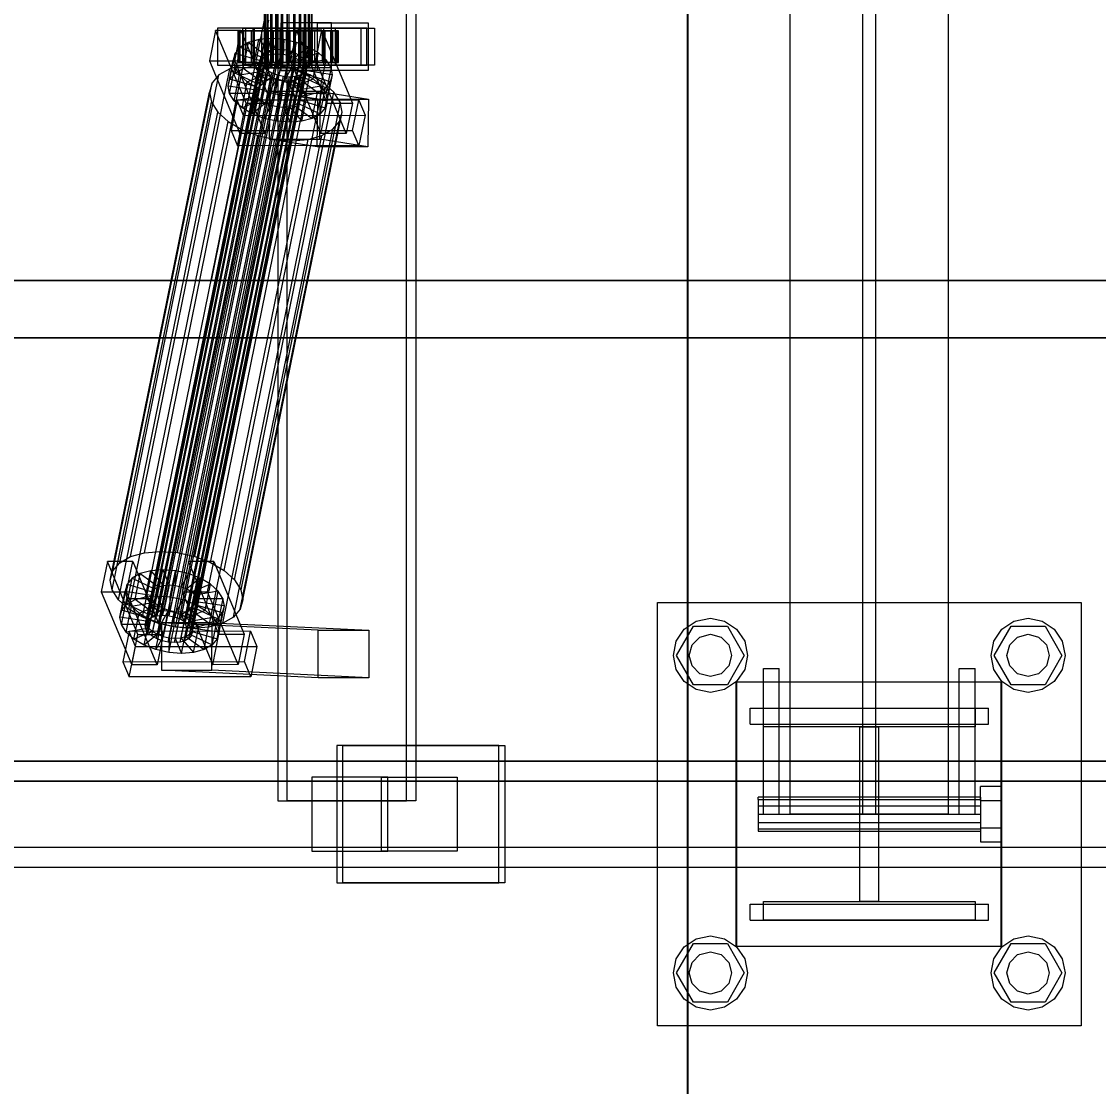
# Model space of a CAD drawing. Header units: millimetres. Extents: x -1970 to 59977, y -50268 to 6837.
# Drawn here: x 23676.5 to 24083.3, y -18532.9 to -18130.5 of the extents above; entities that cross this region are included whole.
import ezdxf

# ---------------------------------------------------------------- set-up
doc = ezdxf.new("R2010")
doc.units = ezdxf.units.MM
doc.layers.add('COTAS_O', color=1, linetype='Continuous', lineweight=0)
doc.layers.add('superior_C02', color=7, linetype='Continuous', lineweight=0)
doc.dimstyles.new('R19_100', dxfattribs={"dimtxt": 250, "dimasz": 150, "dimexe": 150, "dimexo": 80, "dimgap": 100, "dimtad": 1, "dimtih": 1, "dimtoh": 1, "dimdsep": 46, "dimcen": 0.09, "dimadec": 0, "dimazin": 0, "dimtfac": 1, "dimtdec": 4, "dimtofl": 0, "dimtmove": 0, "dimatfit": 3, "dimfxl": 1, "dimtolj": 1, "dimtzin": 0, "dimarcsym": 0})

# ---------------------------------------------------------------- blocks, each defined once
blk = doc.blocks.new('*D34')
at = {"layer": 'COTAS_O', "color": 0, "lineweight": -2, "transparency": 16777216}
for p, q in [((24548.19, -17510), (23778.19, -17510)), ((23928.19, -19330), (23928.19, -17660)), ((24548.19, -19480), (23778.19, -19480))]:
    blk.add_line(p, q, dxfattribs=at)
at = {"layer": 'COTAS_O', "color": 0, "transparency": 16777216}
for points in [[(23903.19, -17660), (23953.19, -17660), (23928.19, -17510)], [(23903.19, -19330), (23953.19, -19330), (23928.19, -19480)]]:
    blk.add_solid(points, dxfattribs=at)
at = {"layer": 'Defpoints', "color": 0, "transparency": 16777216}
for p in [(23928.19, -17510), (24628.19, -17510), (24628.19, -19480)]:
    blk.add_point(p, dxfattribs=at)

msp = doc.modelspace()

# ---------------------------------------------------------------- linework, layer by layer
at = {"layer": 'superior_C02'}
for p, q in [((23966.747, -17570), (23966.747, -18430)), ((23994.247, -17570), (23994.247, -18430)), ((23999.247, -18430), (23999.247, -17570)), ((24026.747, -18430), (24026.747, -17570)), ((23773.331, -17575), (23773.331, -18425)), ((23776.839, -18425), (23776.839, -17575)), ((23821.913, -18425), (23821.913, -17575)), ((23825.42, -17575), (23825.42, -18425)), ((23768.286, -18148), (23768.286, -17852)), ((23768.512, -18148), (23768.512, -17852)), ((23768.674, -18148), (23768.674, -17852)), ((23769.335, -18148), (23769.335, -17852)), ((23769.648, -18148), (23769.648, -17852)), ((23770.699, -18148), (23770.699, -17852)), ((23771.142, -18148), (23771.142, -17852)), ((23772.512, -18148), (23772.512, -17852)), ((23773.055, -18148), (23773.055, -17852)), ((23774.65, -18148), (23774.65, -17852)), ((23775.255, -18148), (23775.255, -17852)), ((23776.968, -18148), (23776.968, -17852)), ((23777.594, -18148), (23777.594, -17852)), ((23779.306, -18148), (23779.306, -17852)), ((23779.911, -18148), (23779.911, -17852)), ((23781.507, -18148), (23781.507, -17852)), ((23782.049, -18148), (23782.049, -17852)), ((23783.419, -18148), (23783.419, -17852)), ((23783.862, -18148), (23783.862, -17852)), ((23784.914, -18148), (23784.914, -17852)), ((23785.227, -18148), (23785.227, -17852)), ((23785.888, -17852), (23785.888, -18148)), ((23786.05, -18148), (23786.05, -17852)), ((23786.275, -18148), (23786.275, -17852)), ((23768.113, -18130), (23748.109, -18228.298)), ((23749.853, -18228.298), (23769.857, -18130)), ((23760.039, -18133), (23750.475, -18133)), ((23750.475, -18133), (23750.475, -18147)), ((23764.504, -18133), (23750.475, -18133)), ((23760.039, -18147), (23760.039, -18133)), ((23760.039, -18133), (23774.068, -18133)), ((23806.955, -18133), (23761.051, -18133)), ((23761.051, -18133), (23761.051, -18147)), ((23763.973, -18133), (23761.051, -18133)), ((23763.973, -18147), (23763.973, -18133)), ((23763.973, -18133), (23809.878, -18133)), ((23764.504, -18147), (23764.504, -18133)), ((23764.504, -18133), (23774.068, -18133)), ((23774.068, -18133), (23774.068, -18147)), ((23793.566, -18131), (23774.439, -18131)), ((23774.439, -18131), (23774.439, -18149)), ((23788.351, -18131), (23774.439, -18131)), ((23790.642, -18133), (23781.078, -18133)), ((23781.078, -18133), (23781.078, -18147)), ((23795.107, -18133), (23781.078, -18133)), ((23788.351, -18149), (23788.351, -18131)), ((23788.351, -18131), (23807.478, -18131)), ((23790.642, -18147), (23790.642, -18133)), ((23790.642, -18133), (23804.67, -18133)), ((23793.566, -18149), (23793.566, -18131)), ((23793.566, -18131), (23807.478, -18131)), ((23795.107, -18147), (23795.107, -18133)), ((23795.107, -18133), (23804.67, -18133)), ((23804.67, -18133), (23804.67, -18147)), ((23806.955, -18147), (23806.955, -18133)), ((23806.955, -18133), (23809.878, -18133)), ((23807.478, -18131), (23807.478, -18149)), ((23809.878, -18133), (23809.878, -18147)), ((23749.8, -18133.859), (23747.466, -18145.327)), ((23759.363, -18133.847), (23749.8, -18133.859)), ((23761.323, -18161.391), (23749.8, -18133.859)), ((23757.029, -18145.315), (23759.363, -18133.847)), ((23758.768, -18134), (23758.292, -18134)), ((23758.292, -18134), (23768.286, -18134)), ((23758.292, -18146), (23758.292, -18134)), ((23758.292, -18134), (23759.11, -18134)), ((23760.506, -18134), (23758.768, -18134)), ((23758.768, -18134), (23768.512, -18134)), ((23758.768, -18146), (23758.768, -18134)), ((23759.11, -18134), (23768.674, -18134)), ((23759.11, -18146), (23759.11, -18134)), ((23759.11, -18134), (23761.167, -18134)), ((23759.363, -18133.847), (23770.886, -18161.379)), ((23763.386, -18134), (23760.506, -18134)), ((23760.506, -18134), (23769.335, -18134)), ((23760.506, -18146), (23760.506, -18134)), ((23761.167, -18134), (23769.648, -18134)), ((23761.167, -18146), (23761.167, -18134)), ((23761.167, -18134), (23764.321, -18134)), ((23767.214, -18134), (23763.386, -18134)), ((23763.386, -18134), (23770.699, -18134)), ((23763.386, -18146), (23763.386, -18134)), ((23764.321, -18134), (23771.142, -18134)), ((23764.321, -18146), (23764.321, -18134)), ((23764.321, -18134), (23768.359, -18134)), ((23770.676, -18136.948), (23766.129, -18137.325)), ((23771.728, -18134), (23767.214, -18134)), ((23767.214, -18134), (23772.512, -18134)), ((23767.214, -18146), (23767.214, -18134)), ((23768.286, -18134), (23768.512, -18134)), ((23768.286, -18134), (23768.286, -18146)), ((23768.674, -18134), (23768.286, -18134)), ((23768.359, -18134), (23773.055, -18134)), ((23768.359, -18146), (23768.359, -18134)), ((23768.359, -18134), (23773.005, -18134)), ((23768.512, -18134), (23769.335, -18134)), ((23768.512, -18134), (23768.512, -18146)), ((23768.674, -18134), (23768.674, -18146)), ((23769.648, -18134), (23768.674, -18134)), ((23768.676, -18146.777), (23770.676, -18136.948)), ((23769.335, -18134), (23770.699, -18134)), ((23769.335, -18134), (23769.335, -18146)), ((23769.648, -18134), (23769.648, -18146)), ((23771.142, -18134), (23769.648, -18134)), ((23775.534, -18137.313), (23770.676, -18136.948)), ((23770.676, -18136.948), (23773.077, -18142.683)), ((23770.699, -18134), (23772.512, -18134)), ((23770.699, -18134), (23770.699, -18146)), ((23771.142, -18134), (23771.142, -18146)), ((23773.055, -18134), (23771.142, -18134)), ((23776.62, -18134), (23771.728, -18134)), ((23771.728, -18134), (23774.65, -18134)), ((23771.728, -18146), (23771.728, -18134)), ((23772.512, -18134), (23774.65, -18134)), ((23772.512, -18134), (23772.512, -18146)), ((23773.005, -18134), (23775.255, -18134)), ((23773.005, -18146), (23773.005, -18134)), ((23773.005, -18134), (23777.942, -18134)), ((23773.055, -18134), (23773.055, -18146)), ((23775.255, -18134), (23773.055, -18134)), ((23774.65, -18134), (23776.968, -18134)), ((23774.65, -18134), (23774.65, -18146)), ((23775.255, -18134), (23775.255, -18146)), ((23777.594, -18134), (23775.255, -18134)), ((23781.557, -18134), (23776.62, -18134)), ((23776.62, -18134), (23776.968, -18134)), ((23776.62, -18146), (23776.62, -18134)), ((23776.968, -18134), (23779.306, -18134)), ((23776.968, -18134), (23776.968, -18146)), ((23777.942, -18134), (23777.594, -18134)), ((23777.594, -18134), (23777.594, -18146)), ((23779.911, -18134), (23777.594, -18134)), ((23777.942, -18146), (23777.942, -18134)), ((23777.942, -18134), (23782.834, -18134)), ((23780.402, -18133.821), (23778.068, -18145.289)), ((23781.557, -18134), (23779.306, -18134)), ((23779.306, -18134), (23781.507, -18134)), ((23779.306, -18134), (23779.306, -18146)), ((23782.834, -18134), (23779.911, -18134)), ((23779.911, -18134), (23779.911, -18146)), ((23782.049, -18134), (23779.911, -18134)), ((23789.966, -18133.809), (23780.402, -18133.821)), ((23791.925, -18161.353), (23780.402, -18133.821)), ((23786.203, -18134), (23781.507, -18134)), ((23781.507, -18134), (23783.419, -18134)), ((23781.507, -18134), (23781.507, -18146)), ((23786.203, -18134), (23781.557, -18134)), ((23781.557, -18146), (23781.557, -18134)), ((23787.347, -18134), (23782.049, -18134)), ((23782.049, -18134), (23782.049, -18146)), ((23783.862, -18134), (23782.049, -18134)), ((23782.834, -18146), (23782.834, -18134)), ((23782.834, -18134), (23787.347, -18134)), ((23790.24, -18134), (23783.419, -18134)), ((23783.419, -18134), (23784.914, -18134)), ((23783.419, -18134), (23783.419, -18146)), ((23791.175, -18134), (23783.862, -18134)), ((23783.862, -18134), (23783.862, -18146)), ((23785.227, -18134), (23783.862, -18134)), ((23793.395, -18134), (23784.914, -18134)), ((23784.914, -18134), (23785.888, -18134)), ((23784.914, -18134), (23784.914, -18146)), ((23794.056, -18134), (23785.227, -18134)), ((23785.227, -18134), (23785.227, -18146)), ((23786.05, -18134), (23785.227, -18134)), ((23785.888, -18134), (23795.451, -18134)), ((23785.888, -18146), (23785.888, -18134)), ((23785.888, -18134), (23786.275, -18134)), ((23795.793, -18134), (23786.05, -18134)), ((23786.05, -18134), (23786.05, -18146)), ((23786.275, -18134), (23786.05, -18134)), ((23790.24, -18134), (23786.203, -18134)), ((23786.203, -18146), (23786.203, -18134)), ((23796.269, -18134), (23786.275, -18134)), ((23786.275, -18134), (23786.275, -18146)), ((23787.347, -18146), (23787.347, -18134)), ((23787.347, -18134), (23791.175, -18134)), ((23787.632, -18145.277), (23789.966, -18133.809)), ((23789.966, -18133.809), (23801.489, -18161.341)), ((23793.395, -18134), (23790.24, -18134)), ((23790.24, -18146), (23790.24, -18134)), ((23791.175, -18146), (23791.175, -18134)), ((23791.175, -18134), (23794.056, -18134)), ((23795.451, -18134), (23793.395, -18134)), ((23793.395, -18146), (23793.395, -18134)), ((23794.056, -18146), (23794.056, -18134)), ((23794.056, -18134), (23795.793, -18134)), ((23795.451, -18134), (23795.451, -18146)), ((23796.269, -18134), (23795.451, -18134)), ((23795.793, -18146), (23795.793, -18134)), ((23795.793, -18134), (23796.269, -18134)), ((23796.269, -18146), (23796.269, -18134)), ((23729.901, -18354.844), (23773.41, -18141.045)), ((23757.163, -18149.985), (23759.164, -18140.156)), ((23759.164, -18140.156), (23757.221, -18142.416)), ((23762.202, -18138.419), (23759.164, -18140.156)), ((23759.164, -18140.156), (23767.624, -18144.203)), ((23760.202, -18148.249), (23762.202, -18138.419)), ((23766.129, -18137.325), (23762.202, -18138.419)), ((23762.202, -18138.419), (23769.063, -18143.38)), ((23764.128, -18147.155), (23766.129, -18137.325)), ((23766.129, -18137.325), (23770.923, -18142.862)), ((23773.41, -18141.045), (23771.256, -18141.224)), ((23775.711, -18141.218), (23773.41, -18141.045)), ((23773.534, -18147.143), (23775.534, -18137.313)), ((23775.534, -18137.313), (23775.378, -18142.856)), ((23780.372, -18138.396), (23775.534, -18137.313)), ((23780.372, -18138.396), (23777.67, -18143.369)), ((23778.372, -18148.226), (23780.372, -18138.396)), ((23784.861, -18140.123), (23779.796, -18144.188)), ((23784.861, -18140.123), (23780.372, -18138.396)), ((23782.86, -18149.953), (23784.861, -18140.123)), ((23788.693, -18142.377), (23784.861, -18140.123)), ((23723.189, -18358.68), (23766.698, -18144.881)), ((23723.528, -18357.434), (23767.037, -18143.635)), ((23724.448, -18356.363), (23767.957, -18142.565)), ((23725.887, -18355.541), (23769.396, -18141.742)), ((23727.747, -18355.022), (23771.256, -18141.224)), ((23732.203, -18355.017), (23775.711, -18141.218)), ((23734.494, -18355.53), (23778.003, -18141.731)), ((23736.62, -18356.348), (23780.129, -18142.549)), ((23738.436, -18357.415), (23781.944, -18143.617)), ((23739.817, -18358.659), (23783.325, -18144.861)), ((23754.505, -18154.877), (23756.506, -18145.047)), ((23755.22, -18152.246), (23757.221, -18142.416)), ((23757.221, -18142.416), (23756.506, -18145.047)), ((23756.506, -18145.047), (23766.364, -18146.52)), ((23756.506, -18145.047), (23757.067, -18147.868)), ((23757.221, -18142.416), (23766.703, -18145.274)), ((23767.624, -18144.203), (23765.623, -18154.033)), ((23767.037, -18143.635), (23766.698, -18144.881)), ((23766.698, -18144.881), (23766.964, -18146.218)), ((23766.703, -18145.274), (23767.624, -18144.203)), ((23767.957, -18142.565), (23767.037, -18143.635)), ((23769.063, -18143.38), (23767.062, -18153.21)), ((23767.624, -18144.203), (23769.063, -18143.38)), ((23769.396, -18141.742), (23767.957, -18142.565)), ((23770.923, -18142.862), (23768.922, -18152.692)), ((23769.063, -18143.38), (23770.923, -18142.862)), ((23771.256, -18141.224), (23769.396, -18141.742)), ((23770.923, -18142.862), (23773.077, -18142.683)), ((23773.077, -18142.683), (23771.076, -18152.513)), ((23773.077, -18142.683), (23775.378, -18142.856)), ((23775.378, -18142.856), (23773.378, -18152.686)), ((23775.378, -18142.856), (23777.67, -18143.369)), ((23777.67, -18143.369), (23775.669, -18153.199)), ((23778.003, -18141.731), (23775.711, -18141.218)), ((23777.67, -18143.369), (23779.796, -18144.188)), ((23779.796, -18144.188), (23777.795, -18154.017)), ((23780.129, -18142.549), (23778.003, -18141.731)), ((23781.611, -18145.255), (23779.611, -18155.085)), ((23779.796, -18144.188), (23781.611, -18145.255)), ((23781.944, -18143.617), (23780.129, -18142.549)), ((23788.693, -18142.377), (23781.611, -18145.255)), ((23781.611, -18145.255), (23782.992, -18146.499)), ((23783.325, -18144.861), (23781.944, -18143.617)), ((23791.608, -18145.003), (23782.992, -18146.499)), ((23784.178, -18146.196), (23783.325, -18144.861)), ((23786.692, -18152.207), (23788.693, -18142.377)), ((23791.608, -18145.003), (23788.693, -18142.377)), ((23789.608, -18154.833), (23791.608, -18145.003)), ((23793.408, -18147.823), (23791.608, -18145.003)), ((23717.636, -18332.659), (23755.144, -18148.35)), ((23722.886, -18331.197), (23760.393, -18146.887)), ((23723.455, -18360.017), (23766.964, -18146.218)), ((23724.307, -18361.352), (23767.816, -18147.554)), ((23725.688, -18362.596), (23769.197, -18148.798)), ((23728.965, -18330.692), (23766.473, -18146.383)), ((23735.46, -18331.181), (23772.967, -18146.872)), ((23740.596, -18362.578), (23784.105, -18148.779)), ((23784.178, -18146.196), (23740.669, -18359.995)), ((23740.935, -18361.332), (23784.444, -18147.533)), ((23741.927, -18332.629), (23779.435, -18148.32)), ((23747.466, -18145.327), (23757.029, -18145.315)), ((23747.466, -18145.327), (23758.989, -18172.859)), ((23750.475, -18147), (23760.039, -18147)), ((23750.475, -18147), (23764.504, -18147)), ((23755.144, -18148.35), (23751.082, -18150.672)), ((23755.067, -18157.698), (23757.067, -18147.868)), ((23760.393, -18146.887), (23755.144, -18148.35)), ((23768.552, -18172.847), (23757.029, -18145.315)), ((23757.067, -18147.868), (23766.63, -18147.856)), ((23757.067, -18147.868), (23758.867, -18150.688)), ((23757.163, -18149.985), (23760.202, -18148.249)), ((23768.286, -18146), (23758.292, -18146)), ((23758.292, -18146), (23758.768, -18146)), ((23759.11, -18146), (23758.292, -18146)), ((23768.512, -18146), (23758.768, -18146)), ((23758.768, -18146), (23760.506, -18146)), ((23758.867, -18150.688), (23767.483, -18149.192)), ((23768.674, -18146), (23759.11, -18146)), ((23761.167, -18146), (23759.11, -18146)), ((23774.068, -18147), (23760.039, -18147)), ((23760.202, -18148.249), (23764.128, -18147.155)), ((23767.062, -18153.21), (23760.202, -18148.249)), ((23766.473, -18146.383), (23760.393, -18146.887)), ((23769.335, -18146), (23760.506, -18146)), ((23760.506, -18146), (23763.386, -18146)), ((23761.051, -18147), (23806.955, -18147)), ((23761.051, -18147), (23763.973, -18147)), ((23769.648, -18146), (23761.167, -18146)), ((23764.321, -18146), (23761.167, -18146)), ((23770.699, -18146), (23763.386, -18146)), ((23763.386, -18146), (23767.214, -18146)), ((23809.878, -18147), (23763.973, -18147)), ((23764.128, -18147.155), (23768.676, -18146.777)), ((23768.922, -18152.692), (23764.128, -18147.155)), ((23771.142, -18146), (23764.321, -18146)), ((23768.359, -18146), (23764.321, -18146)), ((23766.364, -18146.52), (23764.364, -18156.35)), ((23774.068, -18147), (23764.504, -18147)), ((23766.63, -18147.856), (23764.63, -18157.686)), ((23766.703, -18145.274), (23764.703, -18155.103)), ((23767.483, -18149.192), (23765.482, -18159.022)), ((23766.364, -18146.52), (23766.703, -18145.274)), ((23766.63, -18147.856), (23766.364, -18146.52)), ((23772.967, -18146.872), (23766.473, -18146.383)), ((23767.483, -18149.192), (23766.63, -18147.856)), ((23766.964, -18146.218), (23767.816, -18147.554)), ((23772.512, -18146), (23767.214, -18146)), ((23767.214, -18146), (23771.728, -18146)), ((23768.864, -18150.436), (23767.483, -18149.192)), ((23767.816, -18147.554), (23769.197, -18148.798)), ((23768.512, -18146), (23768.286, -18146)), ((23768.286, -18146), (23768.674, -18146)), ((23768.674, -18148), (23768.286, -18148)), ((23768.286, -18148), (23768.512, -18148)), ((23773.055, -18146), (23768.359, -18146)), ((23773.005, -18146), (23768.359, -18146)), ((23769.335, -18146), (23768.512, -18146)), ((23768.512, -18148), (23769.335, -18148)), ((23768.674, -18146), (23769.648, -18146)), ((23769.648, -18148), (23768.674, -18148)), ((23771.076, -18152.513), (23768.676, -18146.777)), ((23768.676, -18146.777), (23773.534, -18147.143)), ((23769.197, -18148.798), (23771.012, -18149.865)), ((23770.699, -18146), (23769.335, -18146)), ((23769.335, -18148), (23770.699, -18148)), ((23769.648, -18146), (23771.142, -18146)), ((23771.142, -18148), (23769.648, -18148)), ((23772.512, -18146), (23770.699, -18146)), ((23770.699, -18148), (23772.512, -18148)), ((23771.142, -18146), (23773.055, -18146)), ((23773.055, -18148), (23771.142, -18148)), ((23774.65, -18146), (23771.728, -18146)), ((23771.728, -18146), (23776.62, -18146)), ((23774.65, -18146), (23772.512, -18146)), ((23772.512, -18148), (23774.65, -18148)), ((23779.435, -18148.32), (23772.967, -18146.872)), ((23775.255, -18146), (23773.005, -18146)), ((23777.942, -18146), (23773.005, -18146)), ((23773.055, -18146), (23775.255, -18146)), ((23775.255, -18148), (23773.055, -18148)), ((23773.378, -18152.686), (23773.534, -18147.143)), ((23773.534, -18147.143), (23778.372, -18148.226)), ((23774.439, -18149), (23793.566, -18149)), ((23788.351, -18149), (23774.439, -18149)), ((23776.968, -18146), (23774.65, -18146)), ((23774.65, -18148), (23776.968, -18148)), ((23775.255, -18146), (23777.594, -18146)), ((23777.594, -18148), (23775.255, -18148)), ((23775.669, -18153.199), (23778.372, -18148.226)), ((23776.968, -18146), (23776.62, -18146)), ((23776.62, -18146), (23781.557, -18146)), ((23779.306, -18146), (23776.968, -18146)), ((23776.968, -18148), (23779.306, -18148)), ((23777.594, -18146), (23777.942, -18146)), ((23777.594, -18146), (23779.911, -18146)), ((23779.911, -18148), (23777.594, -18148)), ((23782.834, -18146), (23777.942, -18146)), ((23778.068, -18145.289), (23787.632, -18145.277)), ((23778.068, -18145.289), (23789.592, -18172.821)), ((23778.372, -18148.226), (23782.86, -18149.953)), ((23781.507, -18146), (23779.306, -18146)), ((23779.306, -18146), (23781.557, -18146)), ((23779.306, -18148), (23781.507, -18148)), ((23785.435, -18150.629), (23779.435, -18148.32)), ((23779.911, -18146), (23782.834, -18146)), ((23779.911, -18146), (23782.049, -18146)), ((23782.049, -18148), (23779.911, -18148)), ((23782.992, -18146.499), (23780.992, -18156.329)), ((23781.078, -18147), (23790.642, -18147)), ((23781.078, -18147), (23795.107, -18147)), ((23783.419, -18146), (23781.507, -18146)), ((23781.507, -18146), (23786.203, -18146)), ((23781.507, -18148), (23783.419, -18148)), ((23781.557, -18146), (23786.203, -18146)), ((23781.844, -18157.665), (23783.844, -18147.835)), ((23782.049, -18146), (23787.347, -18146)), ((23782.049, -18146), (23783.862, -18146)), ((23783.862, -18148), (23782.049, -18148)), ((23784.11, -18149.171), (23782.11, -18159.001)), ((23787.347, -18146), (23782.834, -18146)), ((23782.992, -18146.499), (23783.844, -18147.835)), ((23783.185, -18149.85), (23784.105, -18148.779)), ((23784.914, -18146), (23783.419, -18146)), ((23783.419, -18146), (23790.24, -18146)), ((23783.419, -18148), (23784.914, -18148)), ((23784.11, -18149.171), (23783.772, -18150.417)), ((23783.844, -18147.835), (23793.408, -18147.823)), ((23783.844, -18147.835), (23784.11, -18149.171)), ((23783.862, -18146), (23791.175, -18146)), ((23783.862, -18146), (23785.227, -18146)), ((23785.227, -18148), (23783.862, -18148)), ((23784.105, -18148.779), (23784.444, -18147.533)), ((23793.969, -18150.644), (23784.11, -18149.171)), ((23784.444, -18147.533), (23784.178, -18146.196)), ((23785.888, -18146), (23784.914, -18146)), ((23784.914, -18146), (23793.395, -18146)), ((23784.914, -18148), (23785.888, -18148)), ((23785.227, -18146), (23794.056, -18146)), ((23785.227, -18146), (23786.05, -18146)), ((23786.05, -18148), (23785.227, -18148)), ((23795.451, -18146), (23785.888, -18146)), ((23786.275, -18146), (23785.888, -18146)), ((23785.888, -18148), (23786.275, -18148)), ((23786.05, -18146), (23795.793, -18146)), ((23786.05, -18146), (23786.275, -18146)), ((23786.275, -18148), (23786.05, -18148)), ((23786.203, -18146), (23790.24, -18146)), ((23786.275, -18146), (23796.269, -18146)), ((23791.175, -18146), (23787.347, -18146)), ((23799.155, -18172.809), (23787.632, -18145.277)), ((23807.478, -18149), (23788.351, -18149)), ((23790.24, -18146), (23793.395, -18146)), ((23804.67, -18147), (23790.642, -18147)), ((23794.056, -18146), (23791.175, -18146)), ((23793.408, -18147.823), (23791.407, -18157.653)), ((23793.395, -18146), (23795.451, -18146)), ((23793.969, -18150.644), (23793.408, -18147.823)), ((23807.478, -18149), (23793.566, -18149)), ((23795.793, -18146), (23794.056, -18146)), ((23804.67, -18147), (23795.107, -18147)), ((23795.451, -18146), (23796.269, -18146)), ((23796.269, -18146), (23795.793, -18146)), ((23809.878, -18147), (23806.955, -18147)), ((23713.575, -18334.981), (23751.082, -18150.672)), ((23727.504, -18363.664), (23771.012, -18149.865)), ((23729.63, -18364.482), (23773.138, -18150.683)), ((23731.921, -18364.995), (23775.43, -18151.196)), ((23734.223, -18365.168), (23777.731, -18151.369)), ((23736.377, -18364.989), (23779.885, -18151.191)), ((23738.237, -18364.471), (23781.745, -18150.672)), ((23739.676, -18363.648), (23783.185, -18149.85)), ((23747.927, -18334.938), (23785.435, -18150.629)), ((23751.082, -18150.672), (23748.485, -18153.694)), ((23754.505, -18154.877), (23755.22, -18152.246)), ((23755.22, -18152.246), (23757.163, -18149.985)), ((23764.703, -18155.103), (23755.22, -18152.246)), ((23756.866, -18160.518), (23758.867, -18150.688)), ((23765.623, -18154.033), (23757.163, -18149.985)), ((23758.867, -18150.688), (23761.782, -18153.314)), ((23759.782, -18163.144), (23761.782, -18153.314)), ((23761.782, -18153.314), (23768.864, -18150.436)), ((23761.782, -18153.314), (23765.614, -18155.567)), ((23765.614, -18155.567), (23770.679, -18151.503)), ((23767.062, -18153.21), (23765.623, -18154.033)), ((23768.864, -18150.436), (23766.863, -18160.266)), ((23768.922, -18152.692), (23767.062, -18153.21)), ((23770.679, -18151.503), (23768.679, -18161.333)), ((23770.679, -18151.503), (23768.864, -18150.436)), ((23771.076, -18152.513), (23768.922, -18152.692)), ((23770.102, -18157.295), (23772.805, -18152.321)), ((23772.805, -18152.321), (23770.679, -18151.503)), ((23772.805, -18152.321), (23770.805, -18162.151)), ((23771.012, -18149.865), (23773.138, -18150.683)), ((23773.378, -18152.686), (23771.076, -18152.513)), ((23775.097, -18152.835), (23772.805, -18152.321)), ((23775.097, -18152.835), (23773.096, -18162.664)), ((23773.138, -18150.683), (23775.43, -18151.196)), ((23775.669, -18153.199), (23773.378, -18152.686)), ((23774.94, -18158.378), (23775.097, -18152.835)), ((23777.398, -18153.008), (23775.097, -18152.835)), ((23777.398, -18153.008), (23775.398, -18162.837)), ((23775.43, -18151.196), (23777.731, -18151.369)), ((23777.795, -18154.017), (23775.669, -18153.199)), ((23779.552, -18152.829), (23777.398, -18153.008)), ((23779.799, -18158.743), (23777.398, -18153.008)), ((23779.552, -18152.829), (23777.552, -18162.659)), ((23777.731, -18151.369), (23779.885, -18151.191)), ((23777.795, -18154.017), (23782.86, -18149.953)), ((23781.412, -18152.311), (23779.412, -18162.14)), ((23781.412, -18152.311), (23779.552, -18152.829)), ((23784.346, -18158.366), (23779.552, -18152.829)), ((23779.611, -18155.085), (23786.692, -18152.207)), ((23779.885, -18151.191), (23781.745, -18150.672)), ((23782.851, -18151.488), (23780.851, -18161.318)), ((23782.851, -18151.488), (23781.412, -18152.311)), ((23788.273, -18157.272), (23781.412, -18152.311)), ((23781.745, -18150.672), (23783.185, -18149.85)), ((23783.772, -18150.417), (23781.771, -18160.247)), ((23783.772, -18150.417), (23782.851, -18151.488)), ((23791.311, -18155.535), (23782.851, -18151.488)), ((23782.86, -18149.953), (23786.692, -18152.207)), ((23793.254, -18153.275), (23783.772, -18150.417)), ((23790.558, -18153.641), (23785.435, -18150.629)), ((23786.692, -18152.207), (23789.608, -18154.833)), ((23791.254, -18163.105), (23793.254, -18153.275)), ((23791.311, -18155.535), (23793.254, -18153.275)), ((23791.969, -18160.474), (23793.969, -18150.644)), ((23793.254, -18153.275), (23793.969, -18150.644)), ((23710.021, -18341.52), (23747.529, -18157.211)), ((23710.977, -18338.003), (23748.485, -18153.694)), ((23748.485, -18153.694), (23747.529, -18157.211)), ((23747.529, -18157.211), (23748.279, -18160.982)), ((23753.05, -18337.95), (23790.558, -18153.641)), ((23764.364, -18156.35), (23754.505, -18154.877)), ((23755.067, -18157.698), (23754.505, -18154.877)), ((23756.948, -18341.461), (23794.455, -18157.152)), ((23763.614, -18165.397), (23765.614, -18155.567)), ((23764.703, -18155.103), (23764.364, -18156.35)), ((23764.364, -18156.35), (23764.63, -18157.686)), ((23765.623, -18154.033), (23764.703, -18155.103)), ((23765.614, -18155.567), (23770.102, -18157.295)), ((23768.102, -18167.125), (23770.102, -18157.295)), ((23770.317, -18156.962), (23770.074, -18174.943)), ((23770.102, -18157.295), (23774.94, -18158.378)), ((23789.443, -18156.962), (23770.317, -18156.962)), ((23788.467, -18159.83), (23770.317, -18156.962)), ((23779.611, -18155.085), (23777.795, -18154.017)), ((23780.992, -18156.329), (23779.611, -18155.085)), ((23780.992, -18156.329), (23789.608, -18154.833)), ((23781.844, -18157.665), (23780.992, -18156.329)), ((23784.346, -18158.366), (23788.273, -18157.272)), ((23786.272, -18167.102), (23788.273, -18157.272)), ((23788.273, -18157.272), (23791.311, -18155.535)), ((23789.2, -18174.943), (23789.443, -18156.962)), ((23789.311, -18165.365), (23791.311, -18155.535)), ((23789.443, -18156.962), (23807.593, -18159.83)), ((23789.608, -18154.833), (23791.407, -18157.653)), ((23794.455, -18157.152), (23790.558, -18153.641)), ((23796.861, -18160.922), (23794.455, -18157.152)), ((23710.772, -18345.291), (23748.279, -18160.982)), ((23748.279, -18160.982), (23750.685, -18164.752)), ((23764.63, -18157.686), (23755.067, -18157.698)), ((23756.866, -18160.518), (23755.067, -18157.698)), ((23757.974, -18160.247), (23755.64, -18171.715)), ((23765.482, -18159.022), (23756.866, -18160.518)), ((23759.782, -18163.144), (23756.866, -18160.518)), ((23803.878, -18160.19), (23757.974, -18160.247)), ((23760.374, -18165.983), (23757.974, -18160.247)), ((23758.989, -18172.859), (23761.323, -18161.391)), ((23796.861, -18160.922), (23759.354, -18345.231)), ((23766.863, -18160.266), (23759.782, -18163.144)), ((23761.323, -18161.391), (23770.886, -18161.379)), ((23768.679, -18161.333), (23763.614, -18165.397)), ((23764.63, -18157.686), (23765.482, -18159.022)), ((23765.482, -18159.022), (23766.863, -18160.266)), ((23766.863, -18160.266), (23768.679, -18161.333)), ((23770.886, -18161.379), (23768.552, -18172.847)), ((23768.679, -18161.333), (23770.805, -18162.151)), ((23772.94, -18168.208), (23774.94, -18158.378)), ((23774.94, -18158.378), (23779.799, -18158.743)), ((23777.798, -18168.573), (23779.799, -18158.743)), ((23779.412, -18162.14), (23780.851, -18161.318)), ((23779.799, -18158.743), (23784.346, -18158.366)), ((23780.851, -18161.318), (23781.771, -18160.247)), ((23780.851, -18161.318), (23789.311, -18165.365)), ((23781.771, -18160.247), (23782.11, -18159.001)), ((23781.771, -18160.247), (23791.254, -18163.105)), ((23791.407, -18157.653), (23781.844, -18157.665)), ((23782.11, -18159.001), (23781.844, -18157.665)), ((23782.11, -18159.001), (23791.969, -18160.474)), ((23782.346, -18168.196), (23784.346, -18158.366)), ((23788.224, -18177.811), (23788.467, -18159.83)), ((23788.467, -18159.83), (23807.593, -18159.83)), ((23789.592, -18172.821), (23791.925, -18161.353)), ((23791.969, -18160.474), (23791.254, -18163.105)), ((23791.407, -18157.653), (23791.969, -18160.474)), ((23791.925, -18161.353), (23801.489, -18161.341)), ((23797.612, -18164.693), (23796.861, -18160.922)), ((23801.489, -18161.341), (23799.155, -18172.809)), ((23801.544, -18171.658), (23803.878, -18160.19)), ((23803.878, -18160.19), (23806.278, -18165.926)), ((23807.593, -18159.83), (23807.35, -18177.811)), ((23713.178, -18349.061), (23750.685, -18164.752)), ((23750.685, -18164.752), (23754.582, -18168.263)), ((23763.614, -18165.397), (23759.782, -18163.144)), ((23760.104, -18349.002), (23797.612, -18164.693)), ((23768.102, -18167.125), (23763.614, -18165.397)), ((23770.805, -18162.151), (23768.102, -18167.125)), ((23770.805, -18162.151), (23773.096, -18162.664)), ((23773.096, -18162.664), (23772.94, -18168.208)), ((23773.096, -18162.664), (23775.398, -18162.837)), ((23775.398, -18162.837), (23777.552, -18162.659)), ((23775.398, -18162.837), (23777.798, -18168.573)), ((23777.552, -18162.659), (23779.412, -18162.14)), ((23777.552, -18162.659), (23782.346, -18168.196)), ((23779.412, -18162.14), (23786.272, -18167.102)), ((23789.311, -18165.365), (23786.272, -18167.102)), ((23791.254, -18163.105), (23789.311, -18165.365)), ((23796.656, -18168.21), (23797.612, -18164.693)), ((23717.075, -18352.572), (23754.582, -18168.263)), ((23754.582, -18168.263), (23759.706, -18171.275)), ((23758.04, -18177.451), (23760.374, -18165.983)), ((23759.148, -18352.519), (23796.656, -18168.21)), ((23760.374, -18165.983), (23806.278, -18165.926)), ((23772.94, -18168.208), (23768.102, -18167.125)), ((23777.798, -18168.573), (23772.94, -18168.208)), ((23782.346, -18168.196), (23777.798, -18168.573)), ((23786.272, -18167.102), (23782.346, -18168.196)), ((23794.058, -18171.232), (23796.656, -18168.21)), ((23806.278, -18165.926), (23803.945, -18177.394)), ((23722.198, -18355.584), (23759.706, -18171.275)), ((23728.198, -18357.893), (23765.705, -18173.584)), ((23752.489, -18357.863), (23789.996, -18173.554)), ((23755.64, -18171.715), (23801.544, -18171.658)), ((23755.64, -18171.715), (23758.04, -18177.451)), ((23756.551, -18355.541), (23794.058, -18171.232)), ((23768.552, -18172.847), (23758.989, -18172.859)), ((23759.706, -18171.275), (23765.705, -18173.584)), ((23765.705, -18173.584), (23772.173, -18175.032)), ((23784.747, -18175.016), (23789.996, -18173.554)), ((23799.155, -18172.809), (23789.592, -18172.821)), ((23789.996, -18173.554), (23794.058, -18171.232)), ((23803.945, -18177.394), (23801.544, -18171.658)), ((23734.665, -18359.341), (23772.173, -18175.032)), ((23741.16, -18359.83), (23778.668, -18175.521)), ((23747.239, -18359.326), (23784.747, -18175.016)), ((23803.945, -18177.394), (23758.04, -18177.451)), ((23770.074, -18174.943), (23789.2, -18174.943)), ((23788.224, -18177.811), (23770.074, -18174.943)), ((23772.173, -18175.032), (23778.668, -18175.521)), ((23778.668, -18175.521), (23784.747, -18175.016)), ((23807.35, -18177.811), (23788.224, -18177.811)), ((23807.35, -18177.811), (23789.2, -18174.943)), ((23748.109, -18228.298), (23317.533, -18228.298)), ((23319.277, -18228.298), (23749.853, -18228.298)), ((23748.109, -18228.298), (23749.853, -18228.298)), ((24178.685, -18228.298), (23748.109, -18228.298)), ((23749.853, -18228.298), (24180.429, -18228.298)), ((25411.088, -18250), (16335.427, -18250)), ((16336.897, -18250), (25412.557, -18250)), ((23717.636, -18332.659), (23722.886, -18331.197)), ((23722.886, -18331.197), (23728.965, -18330.692)), ((23728.965, -18330.692), (23735.46, -18331.181)), ((23735.46, -18331.181), (23741.927, -18332.629)), ((23708.958, -18334.551), (23706.624, -18346.02)), ((23718.521, -18334.539), (23708.958, -18334.551)), ((23720.481, -18362.083), (23708.958, -18334.551)), ((23710.977, -18338.003), (23713.575, -18334.981)), ((23713.575, -18334.981), (23717.636, -18332.659)), ((23716.187, -18346.008), (23718.521, -18334.539)), ((23718.521, -18334.539), (23730.044, -18362.071)), ((23739.561, -18334.513), (23737.227, -18345.981)), ((23749.124, -18334.501), (23739.561, -18334.513)), ((23751.084, -18362.045), (23739.561, -18334.513)), ((23741.927, -18332.629), (23747.927, -18334.938)), ((23746.79, -18345.969), (23749.124, -18334.501)), ((23747.927, -18334.938), (23753.05, -18337.95)), ((23749.124, -18334.501), (23760.647, -18362.033)), ((23710.021, -18341.52), (23710.977, -18338.003)), ((23721.36, -18339.111), (23718.322, -18340.848)), ((23719.36, -18348.941), (23721.36, -18339.111)), ((23725.287, -18338.017), (23721.36, -18339.111)), ((23721.36, -18339.111), (23728.221, -18344.073)), ((23723.287, -18347.847), (23725.287, -18338.017)), ((23729.835, -18337.64), (23725.287, -18338.017)), ((23725.287, -18338.017), (23730.081, -18343.554)), ((23727.834, -18347.47), (23729.835, -18337.64)), ((23734.693, -18338.005), (23729.835, -18337.64)), ((23729.835, -18337.64), (23732.235, -18343.376)), ((23732.692, -18347.835), (23734.693, -18338.005)), ((23734.693, -18338.005), (23734.536, -18343.549)), ((23739.531, -18339.088), (23734.693, -18338.005)), ((23739.531, -18339.088), (23736.828, -18344.062)), ((23737.53, -18348.918), (23739.531, -18339.088)), ((23744.019, -18340.816), (23739.531, -18339.088)), ((23753.05, -18337.95), (23756.948, -18341.461)), ((23710.772, -18345.291), (23710.021, -18341.52)), ((23714.379, -18352.938), (23716.379, -18343.108)), ((23716.379, -18343.108), (23715.664, -18345.739)), ((23716.322, -18350.678), (23718.322, -18340.848)), ((23718.322, -18340.848), (23716.379, -18343.108)), ((23716.379, -18343.108), (23725.862, -18345.966)), ((23718.322, -18340.848), (23726.782, -18344.895)), ((23728.221, -18344.073), (23726.221, -18353.902)), ((23726.782, -18344.895), (23728.221, -18344.073)), ((23730.081, -18343.554), (23728.081, -18353.384)), ((23728.221, -18344.073), (23730.081, -18343.554)), ((23730.081, -18343.554), (23732.235, -18343.376)), ((23732.235, -18343.376), (23730.235, -18353.205)), ((23732.235, -18343.376), (23734.536, -18343.549)), ((23734.536, -18343.549), (23732.536, -18353.378)), ((23734.536, -18343.549), (23736.828, -18344.062)), ((23736.828, -18344.062), (23734.828, -18353.892)), ((23736.828, -18344.062), (23738.954, -18344.88)), ((23744.019, -18340.816), (23738.954, -18344.88)), ((23747.851, -18343.069), (23740.769, -18345.947)), ((23742.018, -18350.645), (23744.019, -18340.816)), ((23747.851, -18343.069), (23744.019, -18340.816)), ((23745.851, -18352.899), (23747.851, -18343.069)), ((23750.766, -18345.695), (23747.851, -18343.069)), ((23756.948, -18341.461), (23759.354, -18345.231)), ((23706.624, -18346.02), (23716.187, -18346.008)), ((23706.624, -18346.02), (23718.147, -18373.551)), ((23713.178, -18349.061), (23710.772, -18345.291)), ((23713.664, -18355.569), (23715.664, -18345.739)), ((23714.225, -18358.39), (23716.225, -18348.56)), ((23715.664, -18345.739), (23725.523, -18347.212)), ((23715.664, -18345.739), (23716.225, -18348.56)), ((23727.711, -18373.539), (23716.187, -18346.008)), ((23716.225, -18348.56), (23725.789, -18348.548)), ((23716.225, -18348.56), (23718.025, -18351.38)), ((23719.36, -18348.941), (23723.287, -18347.847)), ((23723.287, -18347.847), (23727.834, -18347.47)), ((23728.081, -18353.384), (23723.287, -18347.847)), ((23725.523, -18347.212), (23723.522, -18357.042)), ((23725.789, -18348.548), (23723.788, -18358.378)), ((23725.862, -18345.966), (23723.861, -18355.796)), ((23726.782, -18344.895), (23724.782, -18354.725)), ((23725.523, -18347.212), (23725.862, -18345.966)), ((23725.789, -18348.548), (23725.523, -18347.212)), ((23726.641, -18349.884), (23725.789, -18348.548)), ((23725.862, -18345.966), (23726.782, -18344.895)), ((23730.235, -18353.205), (23727.834, -18347.47)), ((23727.834, -18347.47), (23732.692, -18347.835)), ((23732.536, -18353.378), (23732.692, -18347.835)), ((23732.692, -18347.835), (23737.53, -18348.918)), ((23738.954, -18344.88), (23736.954, -18354.71)), ((23737.227, -18345.981), (23746.79, -18345.969)), ((23737.227, -18345.981), (23748.75, -18373.513)), ((23740.769, -18345.947), (23738.769, -18355.777)), ((23738.954, -18344.88), (23740.769, -18345.947)), ((23742.15, -18347.191), (23740.15, -18357.021)), ((23740.769, -18345.947), (23742.15, -18347.191)), ((23741.002, -18358.357), (23743.003, -18348.527)), ((23750.766, -18345.695), (23742.15, -18347.191)), ((23742.15, -18347.191), (23743.003, -18348.527)), ((23743.003, -18348.527), (23752.566, -18348.515)), ((23743.003, -18348.527), (23743.269, -18349.863)), ((23758.313, -18373.501), (23746.79, -18345.969)), ((23748.766, -18355.525), (23750.766, -18345.695)), ((23752.566, -18348.515), (23750.566, -18358.345)), ((23752.566, -18348.515), (23750.766, -18345.695)), ((23753.128, -18351.336), (23752.566, -18348.515)), ((23759.354, -18345.231), (23760.104, -18349.002)), ((23717.075, -18352.572), (23713.178, -18349.061)), ((23714.379, -18352.938), (23716.322, -18350.678)), ((23716.025, -18361.21), (23718.025, -18351.38)), ((23716.322, -18350.678), (23719.36, -18348.941)), ((23724.782, -18354.725), (23716.322, -18350.678)), ((23722.198, -18355.584), (23717.075, -18352.572)), ((23718.025, -18351.38), (23726.641, -18349.884)), ((23718.025, -18351.38), (23720.94, -18354.006)), ((23726.221, -18353.902), (23719.36, -18348.941)), ((23720.94, -18354.006), (23728.022, -18351.128)), ((23726.641, -18349.884), (23724.641, -18359.714)), ((23724.773, -18356.26), (23729.837, -18352.196)), ((23728.022, -18351.128), (23726.022, -18360.958)), ((23728.022, -18351.128), (23726.641, -18349.884)), ((23729.837, -18352.196), (23727.837, -18362.025)), ((23729.837, -18352.196), (23728.022, -18351.128)), ((23731.963, -18353.014), (23729.837, -18352.196)), ((23734.828, -18353.892), (23737.53, -18348.918)), ((23736.954, -18354.71), (23742.018, -18350.645)), ((23737.53, -18348.918), (23742.018, -18350.645)), ((23742.01, -18352.18), (23740.009, -18362.01)), ((23742.01, -18352.18), (23740.57, -18353.003)), ((23742.93, -18351.109), (23740.93, -18360.939)), ((23743.269, -18349.863), (23741.268, -18359.693)), ((23742.93, -18351.109), (23742.01, -18352.18)), ((23750.469, -18356.228), (23742.01, -18352.18)), ((23742.018, -18350.645), (23745.851, -18352.899)), ((23743.269, -18349.863), (23742.93, -18351.109)), ((23752.412, -18353.967), (23742.93, -18351.109)), ((23753.128, -18351.336), (23743.269, -18349.863)), ((23751.127, -18361.166), (23753.128, -18351.336)), ((23752.412, -18353.967), (23753.128, -18351.336)), ((23759.148, -18352.519), (23756.551, -18355.541)), ((23760.104, -18349.002), (23759.148, -18352.519)), ((23916.747, -18510), (23916.747, -18350)), ((23916.747, -18350), (24076.747, -18350)), ((24076.747, -18350), (24076.747, -18510)), ((23713.664, -18355.569), (23714.379, -18352.938)), ((23723.522, -18357.042), (23713.664, -18355.569)), ((23714.225, -18358.39), (23713.664, -18355.569)), ((23723.861, -18355.796), (23714.379, -18352.938)), ((23718.94, -18363.836), (23720.94, -18354.006)), ((23720.94, -18354.006), (23724.773, -18356.26)), ((23728.198, -18357.893), (23722.198, -18355.584)), ((23722.772, -18366.09), (23724.773, -18356.26)), ((23723.861, -18355.796), (23723.522, -18357.042)), ((23723.528, -18357.434), (23724.448, -18356.363)), ((23724.782, -18354.725), (23723.861, -18355.796)), ((23724.448, -18356.363), (23725.887, -18355.541)), ((23724.773, -18356.26), (23729.261, -18357.987)), ((23726.221, -18353.902), (23724.782, -18354.725)), ((23725.887, -18355.541), (23727.747, -18355.022)), ((23728.081, -18353.384), (23726.221, -18353.902)), ((23727.747, -18355.022), (23729.901, -18354.844)), ((23730.235, -18353.205), (23728.081, -18353.384)), ((23729.261, -18357.987), (23731.963, -18353.014)), ((23729.901, -18354.844), (23732.203, -18355.017)), ((23731.963, -18353.014), (23729.963, -18362.843)), ((23732.536, -18353.378), (23730.235, -18353.205)), ((23734.255, -18353.527), (23731.963, -18353.014)), ((23732.203, -18355.017), (23734.494, -18355.53)), ((23734.255, -18353.527), (23732.255, -18363.357)), ((23734.828, -18353.892), (23732.536, -18353.378)), ((23734.099, -18359.07), (23734.255, -18353.527)), ((23736.556, -18353.7), (23734.255, -18353.527)), ((23734.494, -18355.53), (23736.62, -18356.348)), ((23736.556, -18353.7), (23734.556, -18363.53)), ((23736.954, -18354.71), (23734.828, -18353.892)), ((23738.71, -18353.521), (23736.556, -18353.7)), ((23738.957, -18359.436), (23736.556, -18353.7)), ((23736.62, -18356.348), (23738.436, -18357.415)), ((23738.71, -18353.521), (23736.71, -18363.351)), ((23738.769, -18355.777), (23736.954, -18354.71)), ((23740.57, -18353.003), (23738.57, -18362.833)), ((23740.57, -18353.003), (23738.71, -18353.521)), ((23743.504, -18359.058), (23738.71, -18353.521)), ((23738.769, -18355.777), (23745.851, -18352.899)), ((23740.15, -18357.021), (23738.769, -18355.777)), ((23740.15, -18357.021), (23748.766, -18355.525)), ((23747.431, -18357.964), (23740.57, -18353.003)), ((23745.851, -18352.899), (23748.766, -18355.525)), ((23747.431, -18357.964), (23750.469, -18356.228)), ((23748.469, -18366.057), (23750.469, -18356.228)), ((23748.766, -18355.525), (23750.566, -18358.345)), ((23750.412, -18363.797), (23752.412, -18353.967)), ((23750.469, -18356.228), (23752.412, -18353.967)), ((23756.551, -18355.541), (23752.489, -18357.863)), ((23931.39, -18357.066), (23936.747, -18356)), ((23936.747, -18356), (23942.105, -18357.066)), ((24051.39, -18357.066), (24056.747, -18356)), ((24056.747, -18356), (24062.105, -18357.066)), ((23723.788, -18358.378), (23714.225, -18358.39)), ((23716.025, -18361.21), (23714.225, -18358.39)), ((23724.641, -18359.714), (23716.025, -18361.21)), ((23763.036, -18360.882), (23717.132, -18360.939)), ((23723.189, -18358.68), (23723.528, -18357.434)), ((23723.455, -18360.017), (23723.189, -18358.68)), ((23724.307, -18361.352), (23723.455, -18360.017)), ((23723.522, -18357.042), (23723.788, -18358.378)), ((23723.788, -18358.378), (23724.641, -18359.714)), ((23724.641, -18359.714), (23726.022, -18360.958)), ((23727.26, -18367.817), (23729.261, -18357.987)), ((23734.665, -18359.341), (23728.198, -18357.893)), ((23729.261, -18357.987), (23734.099, -18359.07)), ((23729.391, -18357.646), (23729.317, -18375.644)), ((23748.518, -18357.646), (23729.391, -18357.646)), ((23788.612, -18360.514), (23729.391, -18357.646)), ((23732.098, -18368.9), (23734.099, -18359.07)), ((23734.099, -18359.07), (23738.957, -18359.436)), ((23741.16, -18359.83), (23734.665, -18359.341)), ((23736.957, -18369.265), (23738.957, -18359.436)), ((23738.436, -18357.415), (23739.817, -18358.659)), ((23738.957, -18359.436), (23743.504, -18359.058)), ((23739.817, -18358.659), (23740.669, -18359.995)), ((23741.002, -18358.357), (23740.15, -18357.021)), ((23740.669, -18359.995), (23740.935, -18361.332)), ((23740.93, -18360.939), (23741.268, -18359.693)), ((23750.566, -18358.345), (23741.002, -18358.357)), ((23741.268, -18359.693), (23741.002, -18358.357)), ((23747.239, -18359.326), (23741.16, -18359.83)), ((23741.268, -18359.693), (23751.127, -18361.166)), ((23741.504, -18368.888), (23743.504, -18359.058)), ((23743.504, -18359.058), (23747.431, -18357.964)), ((23745.431, -18367.794), (23747.431, -18357.964)), ((23752.489, -18357.863), (23747.239, -18359.326)), ((23748.443, -18375.644), (23748.518, -18357.646)), ((23748.518, -18357.646), (23807.738, -18360.514)), ((23750.566, -18358.345), (23751.127, -18361.166)), ((23760.702, -18372.35), (23763.036, -18360.882)), ((23763.036, -18360.882), (23765.437, -18366.618)), ((23788.537, -18378.512), (23788.612, -18360.514)), ((23788.612, -18360.514), (23807.738, -18360.514)), ((23807.738, -18360.514), (23807.664, -18378.512)), ((23923.813, -18364.642), (23926.848, -18360.101)), ((23923.947, -18370), (23930.347, -18358.915)), ((23926.848, -18360.101), (23931.39, -18357.066)), ((23930.347, -18358.915), (23943.147, -18358.915)), ((23942.105, -18357.066), (23946.647, -18360.101)), ((23943.147, -18358.915), (23949.547, -18370)), ((23946.647, -18360.101), (23949.681, -18364.642)), ((24043.813, -18364.642), (24046.848, -18360.101)), ((24043.947, -18370), (24050.347, -18358.915)), ((24046.848, -18360.101), (24051.39, -18357.066)), ((24050.347, -18358.915), (24063.147, -18358.915)), ((24062.105, -18357.066), (24066.647, -18360.101)), ((24063.147, -18358.915), (24069.547, -18370)), ((24066.647, -18360.101), (24069.681, -18364.642)), ((23717.132, -18360.939), (23714.798, -18372.408)), ((23718.94, -18363.836), (23716.025, -18361.21)), ((23719.533, -18366.675), (23717.132, -18360.939)), ((23718.147, -18373.551), (23720.481, -18362.083)), ((23726.022, -18360.958), (23718.94, -18363.836)), ((23722.772, -18366.09), (23718.94, -18363.836)), ((23720.481, -18362.083), (23730.044, -18362.071)), ((23727.837, -18362.025), (23722.772, -18366.09)), ((23725.688, -18362.596), (23724.307, -18361.352)), ((23727.504, -18363.664), (23725.688, -18362.596)), ((23726.022, -18360.958), (23727.837, -18362.025)), ((23729.963, -18362.843), (23727.26, -18367.817)), ((23729.63, -18364.482), (23727.504, -18363.664)), ((23730.044, -18362.071), (23727.711, -18373.539)), ((23727.837, -18362.025), (23729.963, -18362.843)), ((23731.921, -18364.995), (23729.63, -18364.482)), ((23729.963, -18362.843), (23732.255, -18363.357)), ((23732.255, -18363.357), (23732.098, -18368.9)), ((23732.255, -18363.357), (23734.556, -18363.53)), ((23734.556, -18363.53), (23736.71, -18363.351)), ((23734.556, -18363.53), (23736.957, -18369.265)), ((23738.237, -18364.471), (23736.377, -18364.989)), ((23736.71, -18363.351), (23738.57, -18362.833)), ((23736.71, -18363.351), (23741.504, -18368.888)), ((23739.676, -18363.648), (23738.237, -18364.471)), ((23738.57, -18362.833), (23740.009, -18362.01)), ((23738.57, -18362.833), (23745.431, -18367.794)), ((23740.596, -18362.578), (23739.676, -18363.648)), ((23740.009, -18362.01), (23740.93, -18360.939)), ((23740.009, -18362.01), (23748.469, -18366.057)), ((23740.935, -18361.332), (23740.596, -18362.578)), ((23740.93, -18360.939), (23750.412, -18363.797)), ((23750.412, -18363.797), (23748.469, -18366.057)), ((23748.75, -18373.513), (23751.084, -18362.045)), ((23751.127, -18361.166), (23750.412, -18363.797)), ((23751.084, -18362.045), (23760.647, -18362.033)), ((23760.647, -18362.033), (23758.313, -18373.501)), ((23922.747, -18370), (23923.813, -18364.642)), ((23929.819, -18366), (23932.747, -18363.072)), ((23932.747, -18363.072), (23936.747, -18362)), ((23936.747, -18362), (23940.747, -18363.072)), ((23940.747, -18363.072), (23943.675, -18366)), ((23949.681, -18364.642), (23950.747, -18370)), ((24042.747, -18370), (24043.813, -18364.642)), ((24049.819, -18366), (24052.747, -18363.072)), ((24052.747, -18363.072), (24056.747, -18362)), ((24056.747, -18362), (24060.747, -18363.072)), ((24060.747, -18363.072), (24063.675, -18366)), ((24069.681, -18364.642), (24070.747, -18370)), ((23717.199, -18378.143), (23719.533, -18366.675)), ((23719.533, -18366.675), (23765.437, -18366.618)), ((23727.26, -18367.817), (23722.772, -18366.09)), ((23732.098, -18368.9), (23727.26, -18367.817)), ((23734.223, -18365.168), (23731.921, -18364.995)), ((23736.957, -18369.265), (23732.098, -18368.9)), ((23736.377, -18364.989), (23734.223, -18365.168)), ((23741.504, -18368.888), (23736.957, -18369.265)), ((23745.431, -18367.794), (23741.504, -18368.888)), ((23748.469, -18366.057), (23745.431, -18367.794)), ((23765.437, -18366.618), (23763.103, -18378.086)), ((23928.747, -18370), (23929.819, -18366)), ((23943.675, -18366), (23944.747, -18370)), ((24048.747, -18370), (24049.819, -18366)), ((24063.675, -18366), (24064.747, -18370)), ((23714.798, -18372.408), (23760.702, -18372.35)), ((23714.798, -18372.408), (23717.199, -18378.143)), ((23763.103, -18378.086), (23760.702, -18372.35)), ((23923.813, -18375.358), (23922.747, -18370)), ((23930.347, -18381.085), (23923.947, -18370)), ((23929.819, -18374), (23928.747, -18370)), ((23949.547, -18370), (23943.147, -18381.085)), ((23944.747, -18370), (23943.675, -18374)), ((23950.747, -18370), (23949.681, -18375.358)), ((24043.813, -18375.358), (24042.747, -18370)), ((24050.347, -18381.085), (24043.947, -18370)), ((24049.819, -18374), (24048.747, -18370)), ((24069.547, -18370), (24063.147, -18381.085)), ((24064.747, -18370), (24063.675, -18374)), ((24070.747, -18370), (24069.681, -18375.358)), ((23727.711, -18373.539), (23718.147, -18373.551)), ((23729.317, -18375.644), (23748.443, -18375.644)), ((23788.537, -18378.512), (23729.317, -18375.644)), ((23807.664, -18378.512), (23748.443, -18375.644)), ((23758.313, -18373.501), (23748.75, -18373.513)), ((23926.848, -18379.899), (23923.813, -18375.358)), ((23932.747, -18376.928), (23929.819, -18374)), ((23936.747, -18378), (23932.747, -18376.928)), ((23940.747, -18376.928), (23936.747, -18378)), ((23943.675, -18374), (23940.747, -18376.928)), ((23949.681, -18375.358), (23946.647, -18379.899)), ((23956.747, -18430), (23956.747, -18375)), ((23956.747, -18375), (23962.747, -18375)), ((23962.747, -18430), (23962.747, -18375)), ((24030.747, -18430), (24030.747, -18375)), ((24030.747, -18375), (24036.747, -18375)), ((24036.747, -18430), (24036.747, -18375)), ((24046.848, -18379.899), (24043.813, -18375.358)), ((24052.747, -18376.928), (24049.819, -18374)), ((24056.747, -18378), (24052.747, -18376.928)), ((24060.747, -18376.928), (24056.747, -18378)), ((24063.675, -18374), (24060.747, -18376.928)), ((24069.681, -18375.358), (24066.647, -18379.899)), ((23763.103, -18378.086), (23717.199, -18378.143)), ((23807.664, -18378.512), (23788.537, -18378.512)), ((23931.39, -18382.934), (23926.848, -18379.899)), ((23943.147, -18381.085), (23930.347, -18381.085)), ((23946.647, -18379.899), (23942.105, -18382.934)), ((23946.455, -18480), (23946.455, -18380)), ((23946.455, -18380), (24046.455, -18380)), ((23946.747, -18480), (23946.747, -18380)), ((23946.747, -18380), (24046.747, -18380)), ((24046.455, -18380), (24046.455, -18480)), ((24046.747, -18380), (24046.747, -18480)), ((24051.39, -18382.934), (24046.848, -18379.899)), ((24063.147, -18381.085), (24050.347, -18381.085)), ((24066.647, -18379.899), (24062.105, -18382.934)), ((23936.747, -18384), (23931.39, -18382.934)), ((23942.105, -18382.934), (23936.747, -18384)), ((24056.747, -18384), (24051.39, -18382.934)), ((24062.105, -18382.934), (24056.747, -18384)), ((23951.747, -18390), (24041.747, -18390)), ((23951.747, -18396), (23951.747, -18390)), ((23956.747, -18397), (23956.747, -18390)), ((23956.747, -18390), (24036.747, -18390)), ((24036.747, -18390), (24036.747, -18397)), ((24041.747, -18396), (24041.747, -18390)), ((23951.747, -18396), (24041.747, -18396)), ((24036.747, -18397), (23956.747, -18397)), ((23993.247, -18463), (23993.247, -18397)), ((23993.247, -18397), (24000.247, -18397)), ((24000.247, -18397), (24000.247, -18463)), ((23856.791, -18404), (23795.585, -18404)), ((23795.585, -18404), (23795.585, -18456)), ((23797.923, -18404), (23795.585, -18404)), ((23797.923, -18456), (23797.923, -18404)), ((23797.923, -18404), (23859.129, -18404)), ((23856.791, -18456), (23856.791, -18404)), ((23856.791, -18404), (23859.129, -18404)), ((23859.129, -18404), (23859.129, -18456)), ((24697.916, -18410), (23550.312, -18410)), ((23562.002, -18410), (24709.607, -18410)), ((24751.985, -18410), (23604.381, -18410)), ((23618.994, -18410), (24766.599, -18410)), ((24697.188, -18417.5), (23605.114, -18417.5)), ((23618.261, -18417.5), (24710.335, -18417.5)), ((23814.89, -18416), (23786.2, -18416)), ((23786.2, -18416), (23786.2, -18444)), ((23812.427, -18416), (23786.2, -18416)), ((23812.427, -18444), (23812.427, -18416)), ((23812.427, -18416), (23841.118, -18416)), ((23814.89, -18444), (23814.89, -18416)), ((23814.89, -18416), (23841.118, -18416)), ((23841.118, -18416), (23841.118, -18444)), ((24038.747, -18424.8), (24038.747, -18419.6)), ((24046.747, -18419.6), (24038.747, -18419.6)), ((24046.747, -18419.6), (24046.747, -18424.8)), ((23773.331, -18425), (23821.913, -18425)), ((23773.331, -18425), (23776.839, -18425)), ((23825.42, -18425), (23776.839, -18425)), ((23825.42, -18425), (23821.913, -18425)), ((23954.747, -18424.457), (23954.747, -18423.6)), ((24038.747, -18423.6), (23954.747, -18423.6)), ((23954.747, -18424.457), (23954.747, -18426.8)), ((23954.747, -18424.457), (24038.747, -18424.457)), ((24038.747, -18423.6), (24038.747, -18424.457)), ((24038.747, -18424.457), (24038.747, -18426.8)), ((24038.747, -18424.8), (24038.747, -18435.2)), ((24038.747, -18424.8), (24046.747, -18424.8)), ((24046.747, -18424.8), (24046.747, -18435.2)), ((23954.747, -18426.8), (23954.747, -18430)), ((23954.747, -18426.8), (24038.747, -18426.8)), ((23954.747, -18430), (23954.747, -18433.2)), ((23954.747, -18430), (24038.747, -18430)), ((23956.747, -18430), (23962.747, -18430)), ((24026.747, -18430), (23966.747, -18430)), ((23999.247, -18430), (23994.247, -18430)), ((24030.747, -18430), (24036.747, -18430)), ((24038.747, -18426.8), (24038.747, -18430)), ((24038.747, -18430), (24038.747, -18433.2)), ((23954.747, -18433.2), (23954.747, -18435.543)), ((23954.747, -18433.2), (24038.747, -18433.2)), ((24038.747, -18433.2), (24038.747, -18435.543)), ((23954.747, -18435.543), (23954.747, -18436.4)), ((23954.747, -18435.543), (24038.747, -18435.543)), ((23954.747, -18436.4), (24038.747, -18436.4)), ((24038.747, -18435.2), (24038.747, -18440.4)), ((24038.747, -18435.2), (24046.747, -18435.2)), ((24038.747, -18435.543), (24038.747, -18436.4)), ((24046.747, -18435.2), (24046.747, -18440.4)), ((24038.747, -18440.4), (24046.747, -18440.4)), ((23605.114, -18442.5), (24697.188, -18442.5)), ((23618.261, -18442.5), (24710.335, -18442.5)), ((23786.2, -18444), (23814.89, -18444)), ((23786.2, -18444), (23812.427, -18444)), ((23841.118, -18444), (23812.427, -18444)), ((23841.118, -18444), (23814.89, -18444)), ((23550.312, -18450), (24697.916, -18450)), ((23562.002, -18450), (24709.607, -18450)), ((23604.381, -18450), (24751.985, -18450)), ((23618.994, -18450), (24766.599, -18450)), ((23795.585, -18456), (23856.791, -18456)), ((23795.585, -18456), (23797.923, -18456)), ((23859.129, -18456), (23797.923, -18456)), ((23859.129, -18456), (23856.791, -18456)), ((23951.747, -18464), (24041.747, -18464)), ((23951.747, -18470), (23951.747, -18464)), ((23956.747, -18470), (23956.747, -18463)), ((23956.747, -18463), (24036.747, -18463)), ((24000.247, -18463), (23993.247, -18463)), ((24036.747, -18463), (24036.747, -18470)), ((24041.747, -18470), (24041.747, -18464)), ((23951.747, -18470), (24041.747, -18470)), ((24036.747, -18470), (23956.747, -18470)), ((23926.848, -18480.101), (23931.39, -18477.066)), ((23931.39, -18477.066), (23936.747, -18476)), ((23936.747, -18476), (23942.105, -18477.066)), ((23942.105, -18477.066), (23946.647, -18480.101)), ((24046.848, -18480.101), (24051.39, -18477.066)), ((24051.39, -18477.066), (24056.747, -18476)), ((24056.747, -18476), (24062.105, -18477.066)), ((24062.105, -18477.066), (24066.647, -18480.101)), ((23923.813, -18484.642), (23926.848, -18480.101)), ((23923.947, -18490), (23930.347, -18478.915)), ((23930.347, -18478.915), (23943.147, -18478.915)), ((23932.747, -18483.072), (23936.747, -18482)), ((23936.747, -18482), (23940.747, -18483.072)), ((23943.147, -18478.915), (23949.547, -18490)), ((24046.455, -18480), (23946.455, -18480)), ((23946.647, -18480.101), (23949.681, -18484.642)), ((24046.747, -18480), (23946.747, -18480)), ((24043.813, -18484.642), (24046.848, -18480.101)), ((24043.947, -18490), (24050.347, -18478.915)), ((24050.347, -18478.915), (24063.147, -18478.915)), ((24052.747, -18483.072), (24056.747, -18482)), ((24056.747, -18482), (24060.747, -18483.072)), ((24063.147, -18478.915), (24069.547, -18490)), ((24066.647, -18480.101), (24069.681, -18484.642)), ((23922.747, -18490), (23923.813, -18484.642)), ((23928.747, -18490), (23929.819, -18486)), ((23929.819, -18486), (23932.747, -18483.072)), ((23940.747, -18483.072), (23943.675, -18486)), ((23943.675, -18486), (23944.747, -18490)), ((23949.681, -18484.642), (23950.747, -18490)), ((24042.747, -18490), (24043.813, -18484.642)), ((24048.747, -18490), (24049.819, -18486)), ((24049.819, -18486), (24052.747, -18483.072)), ((24060.747, -18483.072), (24063.675, -18486)), ((24063.675, -18486), (24064.747, -18490)), ((24069.681, -18484.642), (24070.747, -18490)), ((23923.813, -18495.358), (23922.747, -18490)), ((23930.347, -18501.085), (23923.947, -18490)), ((23929.819, -18494), (23928.747, -18490)), ((23949.547, -18490), (23943.147, -18501.085)), ((23944.747, -18490), (23943.675, -18494)), ((23950.747, -18490), (23949.681, -18495.358)), ((24043.813, -18495.358), (24042.747, -18490)), ((24050.347, -18501.085), (24043.947, -18490)), ((24049.819, -18494), (24048.747, -18490)), ((24069.547, -18490), (24063.147, -18501.085)), ((24064.747, -18490), (24063.675, -18494)), ((24070.747, -18490), (24069.681, -18495.358)), ((23932.747, -18496.928), (23929.819, -18494)), ((23943.675, -18494), (23940.747, -18496.928)), ((24052.747, -18496.928), (24049.819, -18494)), ((24063.675, -18494), (24060.747, -18496.928)), ((23926.848, -18499.899), (23923.813, -18495.358)), ((23936.747, -18498), (23932.747, -18496.928)), ((23940.747, -18496.928), (23936.747, -18498)), ((23949.681, -18495.358), (23946.647, -18499.899)), ((24046.848, -18499.899), (24043.813, -18495.358)), ((24056.747, -18498), (24052.747, -18496.928)), ((24060.747, -18496.928), (24056.747, -18498)), ((24069.681, -18495.358), (24066.647, -18499.899)), ((23931.39, -18502.934), (23926.848, -18499.899)), ((23943.147, -18501.085), (23930.347, -18501.085)), ((23936.747, -18504), (23931.39, -18502.934)), ((23942.105, -18502.934), (23936.747, -18504)), ((23946.647, -18499.899), (23942.105, -18502.934)), ((24051.39, -18502.934), (24046.848, -18499.899)), ((24063.147, -18501.085), (24050.347, -18501.085)), ((24056.747, -18504), (24051.39, -18502.934)), ((24062.105, -18502.934), (24056.747, -18504)), ((24066.647, -18499.899), (24062.105, -18502.934)), ((24076.747, -18510), (23916.747, -18510))]:
    msp.add_line(p, q, dxfattribs=at)

# ---------------------------------------------------------------- dimensions: what is measured, and where the dimension line sits
at = {"layer": 'COTAS_O'}
dim = msp.add_aligned_dim(p1=(24628.187, -19480), p2=(24628.187, -17510), distance=700, text='<> O', dimstyle='R19_100', dxfattribs=at)
dim.commit()
dim.dimension.update_dxf_attribs({"geometry": '*D34', "text_midpoint": (23928.187, -18495)})

doc.saveas('drawing.dxf')
